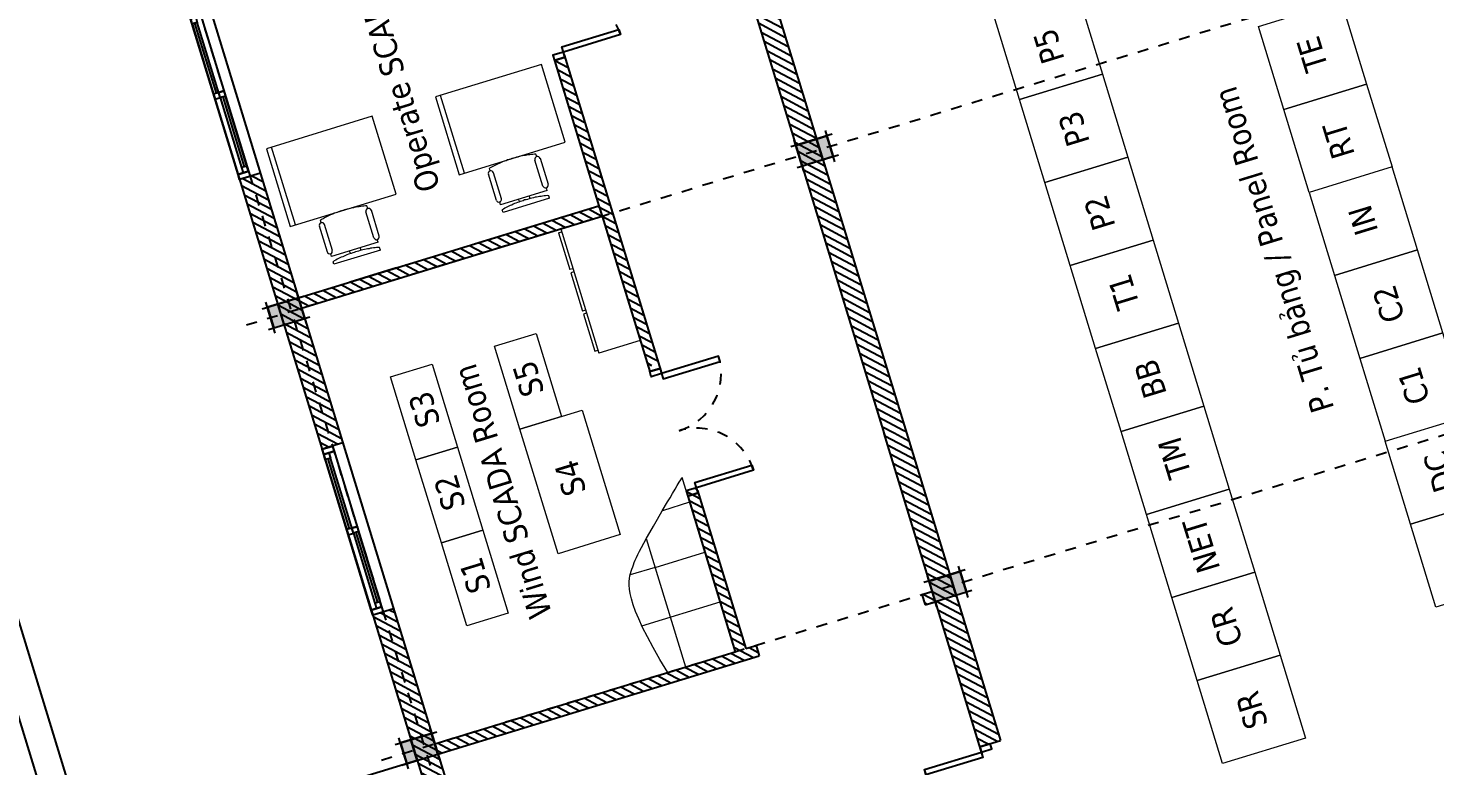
# Model space of a CAD drawing. Header units: inches. Extents: x 543393 to 2689207, y 1841861 to 9121372.
# Drawn here: x 547511.63 to 547524.61, y 1841956.02 to 1841962.82 of the extents above; entities that cross this region are included whole.
import ezdxf
from ezdxf.enums import TextEntityAlignment as Align

# ---------------------------------------------------------------- set-up
doc = ezdxf.new("R2010")
doc.units = ezdxf.units.IN
doc.header["$MEASUREMENT"] = 0
doc.linetypes.add('02 Xref HH1 MBXD$0$HIDDEN', pattern=[0.375, 0.25, -0.125])
doc.linetypes.add('ACAD_ISO04W100', pattern=[30, 24, -3, 0, -3])
for name, color, linetype in [('02 Xref HH1 MBXD$0$0.0', 4, 'Continuous'), ('02 Xref HH1 MBXD$0$02', 8, 'Continuous'), ('02 Xref HH1 MBXD$0$Noi_that', 7, 'Continuous'), ('02 Xref HH1 MBXD$0$THIET-BI', 21, 'Continuous'), ('02 Xref HH1 NDK$0$Nha', 5, 'Continuous'), ('02 Xref HH1 NDK$0$Nha_cot', 5, 'Continuous'), ('CENTER', 8, 'ACAD_ISO04W100'), ('Duong', 4, 'Continuous'), ('MBXD$0$Noi_that', 7, 'Continuous')]:
    doc.layers.add(name, color=color, linetype=linetype)
for name, color, linetype, lineweight in [('02 Xref HH1 NDK$0$00', 11, 'Continuous', 25), ('02 Xref HH1 NDK$0$TEXT_tu_bang', 1, 'Continuous', 20), ('02 Xref HH1 NDK$0$Tu bang', 1, 'Continuous', 20), ('Kich thuoc', 8, 'Continuous', 18), ('MBXD$0$A-Wall', 31, 'Continuous', 18), ('MBXD$0$Tam HPL', 30, 'Continuous', 15), ('TEXT_Phong', 1, 'Continuous', 20)]:
    doc.layers.add(name, color=color, linetype=linetype, lineweight=lineweight)
doc.styles.add('02 Xref HH1 NDK$0$Tahoma-R', font='tahoma.ttf')
doc.styles.add('Tahoma-R', font='tahoma.ttf')
pattern_1 = [(315, (239317.2439360879, 83643.51714219354), (44.19417382415923, 44.19417382415921), [])]

# ---------------------------------------------------------------- blocks, each defined once
blk = doc.blocks.new('02 Xref HH1 MBXD$0$XRF-HH1-NDK$0$A$C36057a99')
h = blk.add_hatch(color=256)
h.dxf.hatch_style = 1
h.paths.add_polyline_path([(-100, 0), (100, 0), (100, 300), (-100, 300)])
blk.add_lwpolyline([(-100, 0), (100, 0), (100, 300), (-100, 300)], close=True)
blk = doc.blocks.new('02 Xref HH1 MBXD$0$CD-1200')
at = {"color": 3}
for points in [[(0, -100), (50, -100), (50, 0), (0, 0)], [(1200, -100.0000000000009), (1150, -100.0000000000009), (1150, -9.094947017729282e-13), (1200, -9.094947017729282e-13)]]:
    blk.add_lwpolyline(points, close=True, dxfattribs=at)
at = {"color": 8}
for points in [[(100, -650), (50, -650), (50, -100), (100, -100)], [(1100, -650), (1150, -650), (1150, -100), (1100, -100)]]:
    blk.add_lwpolyline(points, close=True, dxfattribs=at)
at = {"color": 8, "linetype": '02 Xref HH1 MBXD$0$HIDDEN'}
for centre, start, end in [((50, -100), 270, 0), ((1150, -100), 180, 270)]:
    blk.add_arc(centre, 550, start, end, dxfattribs=at)
blk = doc.blocks.new('02 Xref HH1 MBXD$0$CS-1600')
at = {"color": 8, "lineweight": 25}
for p, q in [((100.0000000000086, -50), (50, -50)), ((50, -50), (50, -100)), ((50, -50), (50, -100)), ((50, -100), (100.0000000000086, -100)), ((100.0000000000086, -100), (100.0000000000086, -50)), ((775.0000000000136, -74.59999999998399), (100.0000000000086, -74.59999999998399)), ((824.9999999999804, -2.582964953035116e-10), (774.9999999999718, -2.582964953035116e-10)), ((774.9999999999718, -2.582964953035116e-10), (774.9999999999718, -50.0000000002583)), ((774.9999999999718, -2.582964953035116e-10), (774.9999999999718, -50.0000000002583)), ((775.0000000000136, -100), (775.0000000000136, -50)), ((775.0000000000641, -50.00000000012915), (825.0000000000555, -50.00000000012915)), ((775.0000000000136, -50.0000000002583), (825.0000000000223, -50.0000000002583)), ((825.000000000005, -100), (775.0000000000136, -100)), ((824.9999999999804, -50.0000000002583), (824.9999999999804, -2.582964953035116e-10)), ((1499.999999999985, -24.60000000024229), (824.9999999999804, -24.60000000024229)), ((825.000000000005, -50), (825.000000000005, -100)), ((825.000000000005, -100), (825.000000000005, -50)), ((1499.999999999985, -50.0000000002583), (1499.999999999985, -2.582964953035116e-10)), ((1499.999999999985, -2.582964953035116e-10), (1549.999999999977, -2.582964953035116e-10)), ((1549.999999999977, -50.0000000002583), (1499.999999999985, -50.0000000002583)), ((1549.999999999977, -2.582964953035116e-10), (1549.999999999977, -50.0000000002583)), ((1549.999999999977, -50.0000000002583), (1549.999999999977, -2.582964953035116e-10))]:
    blk.add_line(p, q, dxfattribs=at)
at = {"color": 8}
for p, q in [((775.0000000000136, -50), (100.0000000000086, -50)), ((100.0000000000086, -100), (775.0000000000136, -100)), ((774.9999999999718, -50.0000000002583), (1499.999999999985, -50.0000000002583)), ((1499.999999999985, -2.582964953035116e-10), (824.9999999999804, -2.582964953035116e-10))]:
    blk.add_line(p, q, dxfattribs=at)
at = {"color": 3}
for points in [[(50, -100), (0, -100), (0, 0), (50, 0)], [(1550.00000000001, -100), (50, -100), (50, 0), (1550.00000000001, 0)], [(1600.00000000001, -100), (1550.00000000001, -100), (1550.00000000001, 0), (1600.00000000001, 0)]]:
    blk.add_lwpolyline(points, close=True, dxfattribs=at)
blk.add_point((0, 0))
blk = doc.blocks.new('02 Xref HH1 MBXD$0$111')
at = {"layer": '02 Xref HH1 MBXD$0$Noi_that', "color": 0, "linetype": 'ByBlock', "lineweight": 15, "ltscale": 0.2}
for p, q in [((1.462187356082723e-06, 430.0000018679543), (1200.000001462187, 430.0000018679543)), ((1.462187356082723e-06, 430.0000018679543), (1.462187356082723e-06, 30.00000186795432)), ((1200.000001462188, 430.0000018679543), (1200.000001462187, 30.00000186795432)), ((1.462187356082723e-06, 30.00000186795432), (1200.000001462187, 30.00000186795432)), ((30.00000146218736, 1.867954551926232e-06), (30.00000146218736, 30.00000186795432)), ((30.00000146218736, 1.867954551926232e-06), (385.0000014621869, 1.867954551926232e-06)), ((385.0000014621869, 30.0000018679541), (385.0000014621869, 1.867954551926232e-06)), ((415.0000014621883, 30.0000018679541), (415.0000014621883, 1.867954551926232e-06)), ((415.0000014621883, 1.867954551926232e-06), (785.0000014621867, 1.867954324552556e-06)), ((785.0000014621869, 30.0000018679541), (785.0000014621869, 1.867954551926232e-06)), ((815.000001462188, 30.0000018679541), (815.0000014621883, 1.867954551926232e-06)), ((815.0000014621883, 1.867954324552556e-06), (1170.000001462187, 1.867954324552556e-06)), ((1170.000001462187, 1.867954324552556e-06), (1170.000001462187, 30.00000186795432))]:
    blk.add_line(p, q, dxfattribs=at)
blk = doc.blocks.new('02 Xref HH1 NDK$0$333')
at = {"layer": '02 Xref HH1 NDK$0$Nha_cot'}
h = blk.add_hatch(color=256, dxfattribs=at)
h.paths.add_polyline_path([(-99.99999999998545, 99.99999999999818), (-99.99999999998545, 0), (100.0000000000146, 0), (100.0000000000146, 99.99999999999818)])
h.paths.add_polyline_path([(100.0000000000146, -200.0000000000018), (100.0000000000146, 0), (-99.99999999998545, 0), (-99.99999999998543, -200.0000000000018)])
for p, q in [((-99.99999999998545, 149.9999999999982), (-99.99999999998545, -250.0000000000018)), ((100.0000000000146, 149.9999999999982), (100.0000000000146, -250.0000000000018)), ((150.0000000000146, 99.99999999999818), (-149.9999999999854, 99.99999999999818)), ((100.0000000000146, 99.99999999999272), (-99.99999999998545, 99.99999999999272)), ((99.99999999998545, 0), (-99.99999999998545, 0)), ((150.0000000000146, -200.0000000000018), (-149.9999999999854, -200.0000000000018))]:
    blk.add_line(p, q, dxfattribs=at)
blk = doc.blocks.new('02 Xref HH1 NDK$0$khung')
at = {"layer": '02 Xref HH1 NDK$0$Nha_cot', "extrusion": (0, 0, -1), "zscale": -1}
for p in [(-16900.00000000001, -149.9999999999982), (-21100.00000000001, -149.9999999999982)]:
    blk.add_blockref('02 Xref HH1 NDK$0$333', p, dxfattribs=at)
at = {"layer": '02 Xref HH1 NDK$0$Nha_cot', "rotation": 180}
for p in [(16900.00000000001, -5349.999999999969), (21100.00000000001, -5349.999999999969)]:
    blk.add_blockref('02 Xref HH1 NDK$0$333', p, dxfattribs=at)
blk = doc.blocks.new('NDK1')
at = {"layer": '02 Xref HH1 MBXD$0$02'}
h = blk.add_hatch(dxfattribs=at)
h.set_pattern_fill('ANSI31', color=256, scale=500, angle=-90.00000000000001)
h.set_pattern_definition(pattern_1)
h.paths.add_polyline_path([(245617.2439360879, 68343.51714219354), (245417.2439360879, 68343.51714219354), (245417.2439360879, 65343.51714219354), (245617.2439360879, 65343.51714219354)])
h.paths.add_polyline_path([(245417.2439360879, 69543.51714219354), (245617.2439360879, 69543.51714219354), (245617.2439360879, 72343.51714219348), (245417.2439360879, 72343.51714219348), (245417.2439360879, 70543.51714219592), (245417.2439360879, 70497.09714219352), (245417.2439360879, 70439.00214219355), (245417.2439360879, 70343.51714219592)])
h = blk.add_hatch(dxfattribs=at)
h.set_pattern_fill('ANSI31', color=256, scale=500, angle=-90.00000000000001)
h.set_pattern_definition(pattern_1)
h.paths.add_polyline_path([(250617.2439360879, 67343.51714219354), (250417.2439360879, 67343.51714219354), (250417.2439360879, 65543.51714219354), (250617.2439360879, 65543.51714219354)])
h = blk.add_hatch(dxfattribs=at)
h.set_pattern_fill('ANSI31', color=256, scale=500, angle=-90.00000000000001)
h.set_pattern_definition(pattern_1)
h.paths.add_polyline_path([(245717.2439360851, 66843.51714219371), (245717.2439360851, 66943.51714219371), (245617.2439360879, 66943.51714219354), (245617.2439360879, 66843.51714219354)])
h = blk.add_hatch(dxfattribs=at)
h.set_pattern_fill('ANSI31', color=256, scale=500, angle=-90.00000000000001)
h.set_pattern_definition(pattern_1)
h.paths.add_polyline_path([(247317.2439360851, 66943.51714219354), (247317.2439360851, 66843.51714219354), (247417.2439360879, 66843.51714219354), (247417.2439360879, 65293.5171421936), (247517.2439360879, 65293.5171421936), (247517.2439360879, 66843.51714219354), (250417.2439360879, 66843.51714219354), (250417.2439360879, 66943.51714219354)])
h = blk.add_hatch(dxfattribs=at)
h.set_pattern_fill('ANSI31', color=256, scale=500, angle=-90.00000000000001)
h.set_pattern_definition(pattern_1)
h.paths.add_polyline_path([(245417.2439360879, 60043.10382189028), (245617.2439360879, 60043.10382189025), (245617.2439360878, 65343.51714219354), (245417.2439360878, 65343.51714219354)])
h = blk.add_hatch(dxfattribs=at)
h.set_pattern_fill('ANSI31', color=256, scale=500, angle=-90.00000000000001)
h.set_pattern_definition(pattern_1)
h.paths.add_polyline_path([(250417.2439360879, 62643.51714219357), (250417.2439360879, 62543.5171421936)], flags=17)
h.paths.add_polyline_path([(250417.2439360879, 62543.5171421936), (250417.2439360879, 62643.51714219357), (247517.2439360879, 62643.51714219357), (247517.2439360879, 64093.51714219348), (247417.2439360879, 64093.51714219348), (247417.2439360879, 61143.51714219354), (247517.2439360879, 61143.51714219354), (247517.2439360879, 62543.5171421936)])
h = blk.add_hatch(dxfattribs=at)
h.set_pattern_fill('ANSI31', color=256, scale=500, angle=-90.00000000000001)
h.set_pattern_definition(pattern_1)
h.paths.add_polyline_path([(250617.2439360879, 63943.51714219354), (250417.2439360879, 63943.51714219354), (250417.2439360879, 61343.51714219354), (250617.2439360879, 61343.51714219354)])
at = {"layer": '02 Xref HH1 MBXD$0$0.0'}
for p, q in [((250417.2439360879, 56393.51714219354), (250417.2439360879, 72343.5171421936)), ((250617.2439360879, 54143.51714219354), (250617.2439360879, 72343.5171421936)), ((245617.2439360879, 65321.01714219354), (245617.2439360879, 68443.5171421936)), ((245417.2439360879, 65343.51714219354), (245417.2439360879, 68343.51714219354)), ((245617.2439360879, 68343.51714219354), (245417.2439360879, 68343.51714219354)), ((245717.2439360851, 66943.51714219371), (245617.2439360879, 66943.51714219354)), ((245717.2439360851, 66843.51714219371), (245717.2439360851, 66943.51714219371)), ((250417.2439360879, 66943.51714219354), (247317.2439360851, 66943.51714219354)), ((247317.2439360851, 66843.51714219354), (247317.2439360851, 66943.51714219354)), ((245717.2439360851, 66843.51714219371), (245617.2439360879, 66843.51714219354)), ((247417.2439360879, 66843.51714219354), (247317.2439360851, 66843.51714219354)), ((247417.2439360879, 65321.0171421936), (247417.2439360879, 66843.51714219354)), ((247517.2439360879, 65343.51714219362), (247517.2439360879, 66843.51714219354)), ((250417.2439360879, 66843.51714219354), (247517.2439360879, 66843.51714219354)), ((250417.2439360879, 65543.51714219354), (250617.2439360879, 65543.51714219354)), ((245417.2439360879, 60043.10382189028), (245417.2439360878, 65343.51714219354)), ((245617.2439360879, 60020.60382189025), (245617.2439360878, 65366.01714219354)), ((247417.2439360878, 65343.5171421936), (247517.2439360879, 65343.5171421936)), ((247417.2439360879, 61121.01714219354), (247417.2439360879, 64166.01714219348)), ((247417.2446901856, 64143.51714219348), (247517.2439360879, 64143.51714219348)), ((247517.2439360879, 62643.51714219357), (247517.2439360879, 64143.51714219348)), ((250417.2439360879, 63943.51714219354), (250617.2439360879, 63943.51714219354)), ((247517.2439360879, 62543.5171421936), (247517.2439360879, 62643.51714219354)), ((250417.2439360879, 62643.51714219357), (247517.2439360879, 62643.51714219357)), ((248717.2439360879, 62643.51714219357), (247517.2439360879, 62643.51714219357)), ((247517.2439360879, 61143.51714219354), (247517.2439360879, 62543.5171421936)), ((250417.2439360879, 62543.5171421936), (247517.2439360879, 62543.5171421936)), ((248717.2439360879, 62543.5171421936), (247517.2439360879, 62543.5171421936)), ((250417.2439360879, 61343.51714219354), (250617.2439360879, 61343.51714219354)), ((247417.2439360879, 61143.51714219354), (247517.2439360879, 61143.51714219354))]:
    blk.add_line(p, q, dxfattribs=at)
at = {"layer": '02 Xref HH1 NDK$0$Nha', "color": 52, "ltscale": 0.5}
blk.add_line((249917.2439360873, 62543.51714219365), (249469.7439360878, 62543.51714219365), dxfattribs=at)
at = {"layer": '02 Xref HH1 NDK$0$Tu bang', "lineweight": 20, "ltscale": 0.5}
for points in [[(243520.1799375541, 69143.51714219592), (243520.1799375541, 68343.51714219592), (242720.1799375538, 68343.51714219592), (242720.1799375538, 69143.51714219592)], [(240415.7759353551, 67543.51714219592), (240415.7759353551, 68343.51714219592), (241215.7759353553, 68343.51714219592), (241215.7759353553, 67543.51714219592)], [(243520.1799375541, 68343.51714219592), (243520.1799375541, 67543.51714219592), (242720.1799375538, 67543.51714219592), (242720.1799375538, 68343.51714219592)], [(240415.7759353551, 66743.51714219592), (240415.7759353551, 67543.51714219592), (241215.7759353553, 67543.51714219592), (241215.7759353553, 66743.51714219592)], [(243520.1799375541, 67543.51714219592), (243520.1799375541, 66743.51714219592), (242720.1799375538, 66743.51714219592), (242720.1799375538, 67543.51714219592)], [(240415.7759353553, 65943.51714219569), (241215.7759353553, 65943.51714219569), (241215.7759353553, 66743.51714219592), (240415.7759353553, 66743.51714219592)], [(242720.1799375538, 65943.51714219592), (242720.1799375538, 66743.51714219592), (243520.1799375541, 66743.51714219592), (243520.1799375541, 65943.51714219592)], [(240415.7759353553, 65143.51714219546), (241215.7759353553, 65143.51714219546), (241215.7759353553, 65943.51714219569), (240415.7759353553, 65943.51714219569)], [(242720.1799375538, 65143.51714219592), (242720.1799375538, 65943.51714219592), (243520.1799375541, 65943.51714219592), (243520.1799375541, 65143.51714219592)], [(249417.4769042224, 65091.01880303174), (249417.4769042224, 65891.01880303174), (249817.4769042225, 65891.01880303174), (249817.4769042225, 65091.01880303174)], [(248217.2128866086, 64301.03621268584), (248217.2128866086, 65501.03621268584), (248817.2128866088, 65501.03621268584), (248817.2128866088, 64301.03621268584)], [(241215.7759353553, 64343.51714219546), (241215.7759353553, 65143.51714219546), (240415.7759353551, 65143.51714219546), (240415.7759353551, 64343.51714219546)], [(242720.1799375538, 64343.51714219592), (242720.1799375538, 65143.51714219592), (243520.1799375541, 65143.51714219592), (243520.1799375541, 64343.51714219592)], [(249417.4769042224, 64291.01880303174), (249417.4769042224, 65091.01880303174), (249817.4769042225, 65091.01880303174), (249817.4769042225, 64291.01880303174)], [(240415.7759353551, 63543.51714219546), (240415.7759353551, 64343.51714219546), (241215.7759353553, 64343.51714219546), (241215.7759353553, 63543.51714219546)], [(242720.1799375538, 63543.51714219592), (242720.1799375538, 64343.51714219592), (243520.1799375541, 64343.51714219592), (243520.1799375541, 63543.51714219592)], [(248417.2128866087, 63501.03621268584), (248417.2128866087, 64301.03621268584), (248817.2128866088, 64301.03621268584), (248817.2128866088, 63501.03621268584)], [(249417.4769042224, 63491.01880303174), (249417.4769042224, 64291.01880303174), (249817.4769042225, 64291.01880303174), (249817.4769042225, 63491.01880303174)], [(240415.7759353551, 62743.51714219546), (240415.7759353551, 63543.51714219546), (241215.7759353553, 63543.51714219546), (241215.7759353553, 62743.51714219546)], [(242720.1799375538, 62743.51714219592), (242720.1799375538, 63543.51714219592), (243520.1799375541, 63543.51714219592), (243520.1799375541, 62743.51714219592)], [(242720.1799375538, 61943.51714219621), (242720.1799375538, 62743.51714219621), (243520.1799375541, 62743.51714219621), (243520.1799375541, 61943.51714219621)]]:
    blk.add_lwpolyline(points, close=True, dxfattribs=at)
at = {"layer": 'CENTER', "color": 8, "ltscale": 0.015}
for p, q in [((250517.2439360879, 53722.5562985695), (250517.2439360879, 84104.2383448125)), ((250932.561112349, 66843.5171421936), (238692.5019697165, 66843.5171421936)), ((250949.4446649298, 62643.5171421936), (238709.3855222972, 62643.5171421936))]:
    blk.add_line(p, q, dxfattribs=at)
at = {"layer": 'MBXD$0$A-Wall'}
blk.add_line((247517.2446901857, 66843.5171421936), (247517.2446901857, 66393.5171421936), dxfattribs=at)
at = {"layer": 'MBXD$0$Noi_that', "lineweight": 20}
for points in [[(247933.784926446, 62344.76324810876), (247933.784926446, 62319.84112972979)], [(247933.784926446, 62344.76324810876), (248382.383057281, 62344.76324810876)], [(247933.784926446, 62319.84112972979), (247946.2459856319, 62314.85670605258), (247961.1992566635, 62312.36449421485), (247973.6603158494, 62309.87228237718), (247988.6135868668, 62307.38007053945), (248003.5668579126, 62304.88785870085), (248016.0279170985, 62302.39564686312), (248030.981188116, 62302.39564686312), (248045.9344591476, 62299.90343502545), (248058.3955183478, 62297.41122318679), (248073.3487893794, 62297.41122318679), (248088.3020603969, 62294.91901134906), (248100.7631195827, 62294.91901134906), (248115.7163906143, 62294.91901134906), (248130.669661646, 62294.91901134906), (248143.130720832, 62294.91901134906), (248158.0839918636, 62292.42679951139), (248173.0372628809, 62294.91901134906), (248185.498322081, 62294.91901134906), (248200.4515931126, 62294.91901134906), (248215.40486413, 62294.91901134906), (248227.8659233302, 62294.91901134906), (248242.8191943475, 62297.41122318679), (248257.7724653935, 62297.41122318679), (248270.2335245794, 62299.90343502545), (248285.1867955968, 62302.39564686312), (248300.1400666285, 62302.39564686312), (248312.6011258286, 62304.88785870085), (248327.5543968459, 62307.38007053945), (248340.0154560318, 62309.87228237718), (248354.9687270636, 62312.36449421485), (248369.921998081, 62314.85670605258), (248382.383057281, 62319.84112972979)], [(248382.383057281, 62344.76324810876), (248382.383057281, 62319.84112972979)], [(249565.0597971805, 62344.76324810876), (249565.0597971805, 62319.84112972979)], [(249565.0597971805, 62344.76324810876), (250013.6579280155, 62344.76324810876)], [(249565.0597971805, 62319.84112972979), (249577.5208563664, 62314.85670605258), (249592.474127398, 62312.36449421485), (249604.935186584, 62309.87228237718), (249619.8884576014, 62307.38007053945), (249634.8417286472, 62304.88785870085), (249647.3027878331, 62302.39564686312), (249662.2560588505, 62302.39564686312), (249677.2093298821, 62299.90343502545), (249689.6703890823, 62297.41122318679), (249704.623660114, 62297.41122318679), (249719.5769311315, 62294.91901134906), (249732.0379903173, 62294.91901134906), (249746.9912613489, 62294.91901134906), (249761.9445323805, 62294.91901134906), (249774.4055915665, 62294.91901134906), (249789.3588625981, 62292.42679951139), (249804.3121336154, 62294.91901134906), (249816.7731928155, 62294.91901134906), (249831.7264638472, 62294.91901134906), (249846.6797348646, 62294.91901134906), (249859.1407940648, 62294.91901134906), (249874.0940650821, 62297.41122318679), (249889.047336128, 62297.41122318679), (249901.5083953139, 62299.90343502545), (249916.4616663313, 62302.39564686312), (249931.4149373631, 62302.39564686312), (249943.8759965632, 62304.88785870085), (249958.8292675805, 62307.38007053945), (249971.2903267664, 62309.87228237718), (249986.2435977981, 62312.36449421485), (250001.1968688155, 62314.85670605258), (250013.6579280155, 62319.84112972979)], [(250013.6579280155, 62344.76324810876), (250013.6579280155, 62319.84112972979)], [(247906.3705962285, 62220.15265620963), (247906.3705962285, 61968.439260571)], [(247958.7070448178, 62220.15265620963), (247956.2148329863, 62227.62929172275), (247951.2304093091, 62235.10592723681), (247943.7537738004, 62242.58256275087), (247933.784926446, 62242.58256275087), (247923.8160790774, 62242.58256275087), (247916.3394435687, 62235.10592723681), (247911.3550198915, 62227.62929172275), (247908.86280806, 62220.15265620963)], [(247933.784926446, 62269.99689296927), (248382.383057281, 62269.99689296927)], [(247933.784926446, 62269.99689296927), (247933.784926446, 62245.07477458948)], [(247958.7070448178, 62220.15265620963), (247958.7070448178, 61968.439260571)], [(248105.74754326, 62294.91901134906), (248105.74754326, 62269.99689296927)], [(248207.9282286213, 62294.91901134906), (248207.9282286213, 62269.99689296927)], [(248357.4609388949, 62220.15265620963), (248357.4609388949, 61968.439260571)], [(248407.305175667, 62220.15265620963), (248407.305175667, 62227.62929172275), (248402.3207519899, 62235.10592723681), (248392.3519046354, 62242.58256275087), (248384.8752691268, 62242.58256275087), (248374.9064217723, 62242.58256275087), (248367.4297862495, 62235.10592723681), (248362.4453625722, 62227.62929172275), (248359.9531507407, 62220.15265620963)], [(248382.383057281, 62269.99689296927), (248382.383057281, 62245.07477458948)], [(248407.305175667, 62220.15265620963), (248407.305175667, 61968.439260571)], [(249537.645466963, 62220.15265620963), (249537.645466963, 61968.439260571)], [(249589.9819155523, 62220.15265620963), (249587.4897037208, 62227.62929172275), (249582.5052800436, 62235.10592723681), (249575.0286445349, 62242.58256275087), (249565.0597971805, 62242.58256275087), (249555.0909498119, 62242.58256275087), (249547.6143143032, 62235.10592723681), (249542.629890626, 62227.62929172275), (249540.1376787945, 62220.15265620963)], [(249565.0597971805, 62269.99689296927), (250013.6579280155, 62269.99689296927)], [(249565.0597971805, 62269.99689296927), (249565.0597971805, 62245.07477458948)], [(249589.9819155523, 62220.15265620963), (249589.9819155523, 61968.439260571)], [(249737.0224139946, 62294.91901134906), (249737.0224139946, 62269.99689296927)], [(249839.2030993559, 62294.91901134906), (249839.2030993559, 62269.99689296927)], [(249988.7358096295, 62220.15265620963), (249988.7358096295, 61968.439260571)], [(250038.5800464015, 62220.15265620963), (250038.5800464015, 62227.62929172275), (250033.5956227244, 62235.10592723681), (250023.6267753699, 62242.58256275087), (250016.1501398613, 62242.58256275087), (250006.1812925068, 62242.58256275087), (249998.704656984, 62235.10592723681), (249993.7202333067, 62227.62929172275), (249991.2280214752, 62220.15265620963)], [(250013.6579280155, 62269.99689296927), (250013.6579280155, 62245.07477458948)], [(250038.5800464015, 62220.15265620963), (250038.5800464015, 61968.439260571)], [(247908.86280806, 61968.439260571), (247911.3550198915, 61958.47041321927), (247916.3394435687, 61950.99377770521), (247923.8160790774, 61946.00935402975), (247933.784926446, 61943.51714219115), (247943.7537738004, 61946.00935402975), (247951.2304093091, 61950.99377770521), (247956.2148329863, 61958.47041321927), (247958.7070448178, 61968.439260571)], [(247933.784926446, 61943.51714219115), (247933.784926446, 61918.59502381136)], [(247933.784926446, 61918.59502381136), (247946.2459856319, 61916.10281197276), (247961.1992566635, 61913.61060013503), (247973.6603158494, 61911.11838829736), (247988.6135868668, 61908.62617645875), (248003.5668579126, 61906.1339646219), (248016.0279170985, 61903.6417527833), (248030.981188116, 61901.14954094469), (248045.9344591476, 61898.65732910697), (248058.3955183478, 61898.65732910697), (248073.3487893794, 61896.16511726924), (248088.3020603969, 61896.16511726924), (248100.7631195827, 61896.16511726924), (248115.7163906143, 61893.67290543063), (248130.669661646, 61893.67290543063), (248143.130720832, 61893.67290543063), (248158.0839918636, 61893.67290543063), (248173.0372628809, 61893.67290543063), (248185.498322081, 61893.67290543063), (248200.4515931126, 61893.67290543063), (248215.40486413, 61896.16511726924), (248227.8659233302, 61896.16511726924), (248242.8191943475, 61896.16511726924), (248257.7724653935, 61898.65732910697), (248270.2335245794, 61898.65732910697), (248285.1867955968, 61901.14954094469), (248300.1400666285, 61903.6417527833), (248312.6011258286, 61906.1339646219), (248327.5543968459, 61908.62617645875), (248340.0154560318, 61911.11838829736), (248354.9687270636, 61913.61060013503), (248369.921998081, 61916.10281197276), (248382.383057281, 61918.59502381136)], [(248359.9531507407, 61968.439260571), (248362.4453625722, 61958.47041321927), (248367.4297862495, 61950.99377770521), (248374.9064217723, 61946.00935402975), (248384.8752691268, 61943.51714219115), (248392.3519046354, 61946.00935402975), (248402.3207519899, 61950.99377770521), (248407.305175667, 61958.47041321927), (248407.305175667, 61968.439260571)], [(248382.383057281, 61943.51714219115), (248382.383057281, 61918.59502381136)], [(249540.1376787945, 61968.439260571), (249542.629890626, 61958.47041321927), (249547.6143143032, 61950.99377770521), (249555.0909498119, 61946.00935402975), (249565.0597971805, 61943.51714219115), (249575.0286445349, 61946.00935402975), (249582.5052800436, 61950.99377770521), (249587.4897037208, 61958.47041321927), (249589.9819155523, 61968.439260571)], [(249565.0597971805, 61943.51714219115), (249565.0597971805, 61918.59502381136)], [(249565.0597971805, 61918.59502381136), (249577.5208563664, 61916.10281197276), (249592.474127398, 61913.61060013503), (249604.935186584, 61911.11838829736), (249619.8884576014, 61908.62617645875), (249634.8417286472, 61906.1339646219), (249647.3027878331, 61903.6417527833), (249662.2560588505, 61901.14954094469), (249677.2093298821, 61898.65732910697), (249689.6703890823, 61898.65732910697), (249704.623660114, 61896.16511726924), (249719.5769311315, 61896.16511726924), (249732.0379903173, 61896.16511726924), (249746.9912613489, 61893.67290543063), (249761.9445323805, 61893.67290543063), (249774.4055915665, 61893.67290543063), (249789.3588625981, 61893.67290543063), (249804.3121336154, 61893.67290543063), (249816.7731928155, 61893.67290543063), (249831.7264638472, 61893.67290543063), (249846.6797348646, 61896.16511726924), (249859.1407940648, 61896.16511726924), (249874.0940650821, 61896.16511726924), (249889.047336128, 61898.65732910697), (249901.5083953139, 61898.65732910697), (249916.4616663313, 61901.14954094469), (249931.4149373631, 61903.6417527833), (249943.8759965632, 61906.1339646219), (249958.8292675805, 61908.62617645875), (249971.2903267664, 61911.11838829736), (249986.2435977981, 61913.61060013503), (250001.1968688155, 61916.10281197276), (250013.6579280155, 61918.59502381136)], [(249991.2280214752, 61968.439260571), (249993.7202333067, 61958.47041321927), (249998.704656984, 61950.99377770521), (250006.1812925068, 61946.00935402975), (250016.1501398613, 61943.51714219115), (250023.6267753699, 61946.00935402975), (250033.5956227244, 61950.99377770521), (250038.5800464015, 61958.47041321927), (250038.5800464015, 61968.439260571)], [(250013.6579280155, 61943.51714219115), (250013.6579280155, 61918.59502381136)], [(248666.4952068109, 61143.51714219377), (248666.4952068109, 61893.67290543063), (247644.6883532389, 61893.67290543063), (247644.6883532389, 61143.51714219377), (248666.4952068109, 61143.51714219377)], [(248616.650970053, 61893.67290543063), (248616.650970053, 61143.51714219377)], [(250297.7700775455, 61143.51714219377), (250297.7700775455, 61893.67290543063), (249275.9632239735, 61893.67290543063), (249275.9632239735, 61143.51714219377), (250297.7700775455, 61143.51714219377)], [(250247.9258407875, 61893.67290543063), (250247.9258407875, 61143.51714219377)]]:
    blk.add_lwpolyline(points, dxfattribs=at)
at = {"layer": 'MBXD$0$Tam HPL', "lineweight": 20}
for p, q in [((247517.244690185, 66843.51714219371), (247517.244690185, 65163.51714219371)), ((247517.244690185, 66843.51714219371), (248168.8301468684, 66843.51714219371)), ((247997.244690185, 65605.84154237589), (247997.244690185, 66843.51714219371)), ((248271.9481331142, 66363.51714219371), (247517.244690185, 66363.51714219371)), ((247997.244690185, 65883.51714219371), (247517.244690185, 65883.51714219371)), ((247997.244690185, 65883.51714219371), (248238.1411925507, 65883.51714219371)), ((247517.244690185, 65403.51714219371), (247780.5745407926, 65403.51714219371))]:
    blk.add_line(p, q, dxfattribs=at)
blk.add_open_spline([(248168.8301468684, 66843.51714219371), (248368.0499174369, 66080.38487157613), (248193.569278763, 65809.9377898215), (248104.6963502267, 65696.065482153), (247517.244690185, 65163.51714219371), (247517.244690185, 65163.51714219371)], degree=3, knots=[0.01071658736419489, 0.01071658736419489, 0.01071658736419489, 0.01071658736419489, 1, 2, 2.220106714114814, 2.220106714114814, 2.220106714114814, 2.220106714114814], dxfattribs=at)
at = {"layer": '02 Xref HH1 MBXD$0$0.0', "xscale": -1, "rotation": 90}
blk.add_blockref('02 Xref HH1 MBXD$0$CD-1200', (245517.2439360879, 69543.5171421936), dxfattribs=at)
at = {"layer": '02 Xref HH1 MBXD$0$0.0', "rotation": 270}
for name, p in [('02 Xref HH1 MBXD$0$CS-1600', (250617.2439360879, 65543.51714219357)), ('02 Xref HH1 MBXD$0$CD-1200', (247517.2439360879, 65343.5171421936)), ('02 Xref HH1 MBXD$0$CS-1600', (250617.2439360879, 61343.51714219357)), ('02 Xref HH1 MBXD$0$CD-1200', (247517.2439360879, 61143.51714219354))]:
    blk.add_blockref(name, p, dxfattribs=at)
at = {"layer": '02 Xref HH1 MBXD$0$02', "xscale": -1, "rotation": 90}
for p in [(245617.2439360879, 66843.51714219354), (245617.2439360879, 62643.51714219354)]:
    blk.add_blockref('02 Xref HH1 MBXD$0$XRF-HH1-NDK$0$A$C36057a99', p, dxfattribs=at)
at = {"layer": '02 Xref HH1 MBXD$0$02', "rotation": 270}
for p in [(250417.2439360879, 66843.51714219354), (250417.2439360879, 62643.51714219354)]:
    blk.add_blockref('02 Xref HH1 MBXD$0$XRF-HH1-NDK$0$A$C36057a99', p, dxfattribs=at)
at = {"layer": '02 Xref HH1 MBXD$0$THIET-BI', "ltscale": 0.5, "rotation": 89.99999999999999}
blk.add_blockref('02 Xref HH1 MBXD$0$111', (247947.2439379558, 62643.51714073148), dxfattribs=at)
at = {"layer": '02 Xref HH1 NDK$0$00', "lineweight": 20, "ltscale": 0.5, "rotation": 270}
blk.add_blockref('02 Xref HH1 NDK$0$khung', (250767.2439360879, 83743.5171421936), dxfattribs=at)
at = {"layer": '02 Xref HH1 NDK$0$TEXT_tu_bang', "lineweight": 20, "ltscale": 0.5, "style": '02 Xref HH1 NDK$0$Tahoma-R'}
for s, p in [('SR', (243120.1799375539, 68754.68705488901)), ('CR', (243120.1799375539, 67953.09135307572)), ('NET', (243120.1799375539, 67165.4217761785)), ('DC', (240815.7759353552, 67160.48960693736)), ('C1', (240815.7759353553, 66331.34153072207)), ('TM', (243120.1799375539, 66321.61250821341)), ('C2', (240815.7759353553, 65542.36637961373)), ('BB', (243120.1799375539, 65558.74884132287)), ('S1', (249609.1638922456, 65469.11416904922)), ('S4', (248506.0346118811, 64867.11025717828)), ('IN', (240815.7759353552, 64735.1034417254)), ('T1', (243120.1799375539, 64719.43655119531)), ('S2', (249609.1638922456, 64669.11416904922)), ('RT', (240815.7759353552, 63965.42177617803)), ('P2', (243120.1799375539, 63958.02352231686)), ('S5', (248608.8998746318, 63879.13157870332)), ('S3', (249609.1638922456, 63869.11416904922)), ('TE', (240815.7759353552, 63133.79786751451)), ('P3', (243120.1799375539, 63148.59437523826)), ('P5', (243120.1799375539, 62352.36603406994))]:
    blk.add_text(s, height=216, rotation=270, dxfattribs=at).set_placement(p, align=Align.MIDDLE_CENTER)
at = {"layer": 'TEXT_Phong', "lineweight": 20, "ltscale": 0.5, "style": 'Tahoma-R'}
for s, p in [('P. Tủ bảng / Panel Room', (241683.165936964, 64754.7849320134)), ('Wind SCADA Room', (249139.2604953345, 64802.72063447026)), ('Operate SCADA Room', (248975.3007287177, 60546.70489545222))]:
    blk.add_text(s, height=216, rotation=270, dxfattribs=at).set_placement(p, align=Align.MIDDLE_CENTER)

msp = doc.modelspace()

# ---------------------------------------------------------------- block references
at = {"layer": 'Kich thuoc', "xscale": 0.001, "yscale": 0.001, "zscale": 0.001, "rotation": 197.0123114188912}
msp.add_blockref('NDK1', (547735.2882945249, 1842093.41127151), dxfattribs=at)

# ---------------------------------------------------------------- next in the draw order: linework, layer by layer
at = {"layer": 'Duong', "color": 8}
msp.add_lwpolyline([(547482.2397520982, 1842002.660441537), (547482.5030715637, 1842001.799823817, -0.414213562373095), (547482.0119596659, 1842000.875697688), (547441.3621160472, 1841988.438241606), (547476.0383638665, 1841875.104450364), (547531.5195195181, 1841892.079778566), (547519.7403621, 1841930.578077886, -0.4142135623730951), (547521.5588034515, 1841933.999842204), (547531.3698454539, 1841937.00168411), (547530.0473965834, 1841941.323897546), (547520.2363545808, 1841938.32205564, -0.4142135623730951), (547516.8145902624, 1841940.140496992), (547509.2953566397, 1841964.715914093, -0.414213562373095), (547512.4411274449, 1841970.635316601), (547536.8826706791, 1841978.113589418), (547526.0982756858, 1842013.360666241), (547513.552381819, 1842009.522053591), (547522.2126664583, 1841981.217293037, -0.4142135623730951), (547520.3942251068, 1841977.795528719), (547511.1186785742, 1841974.957530037, -0.414213562373095), (547505.1992760671, 1841978.103300842), (547496.3341873991, 1842007.077430732)], format="xyb", dxfattribs=at)
at = {"layer": 'Duong'}
for points in [[(547482.4883749951, 1842002.736511605), (547482.7516944604, 1842001.875893885, -0.4142135623730951), (547482.0880297336, 1842000.627074791), (547441.6868090117, 1841988.265688777), (547476.2109166954, 1841875.429143329), (547531.1948265536, 1841892.252331395), (547519.4917392032, 1841930.502007818, -0.414213562373095), (547521.4827333837, 1841934.248465101), (547531.0451524894, 1841937.174236939), (547529.8748437543, 1841940.999204581), (547520.3124246486, 1841938.073432744, -0.414213562373095), (547516.5659673656, 1841940.064426924), (547509.046733743, 1841964.639844026, -0.414213562373095), (547512.365057377, 1841970.883939497), (547536.5579777146, 1841978.286142247), (547525.9081682258, 1842013.093347791), (547513.8595201526, 1842009.406875276), (547522.4612893551, 1841981.293363105, -0.4142135623730949), (547520.4702951746, 1841977.546905822), (547511.194748642, 1841974.70890714, -0.414213562373095), (547504.9506531704, 1841978.027230774), (547496.0855645024, 1842007.001360664)], [(547531.0451524894, 1841937.174236939), (547529.8748437543, 1841940.999204581), (547520.3124246486, 1841938.073432744, -0.414213562373095), (547516.5659673656, 1841940.064426924), (547509.046733743, 1841964.639844026, -0.414213562373095), (547512.365057377, 1841970.883939497), (547536.5579777146, 1841978.286142247), (547525.9081682258, 1842013.093347791), (547513.8595201526, 1842009.406875276), (547522.4612893551, 1841981.293363105, -0.414213562373095), (547520.4702951746, 1841977.546905822), (547511.194748642, 1841974.70890714, -0.414213562373095), (547504.9506531704, 1841978.027230774), (547496.1733376575, 1842006.714488091), (547495.9820892754, 1842006.655972654), (547495.9820892754, 1842006.655972654), (547489.7665168566, 1842004.75422096), (547489.7665168566, 1842004.75422096), (547489.7665168566, 1842004.75422096), (547489.7226302791, 1842004.897657247), (547486.9495287384, 1842004.049183414)]]:
    msp.add_lwpolyline(points, format="xyb", dxfattribs=at)
msp.add_lwpolyline([(547515.2237280766, 1841956.072187345), (547512.2211284772, 1841955.153494988)], dxfattribs=at)

doc.saveas('drawing.dxf')
